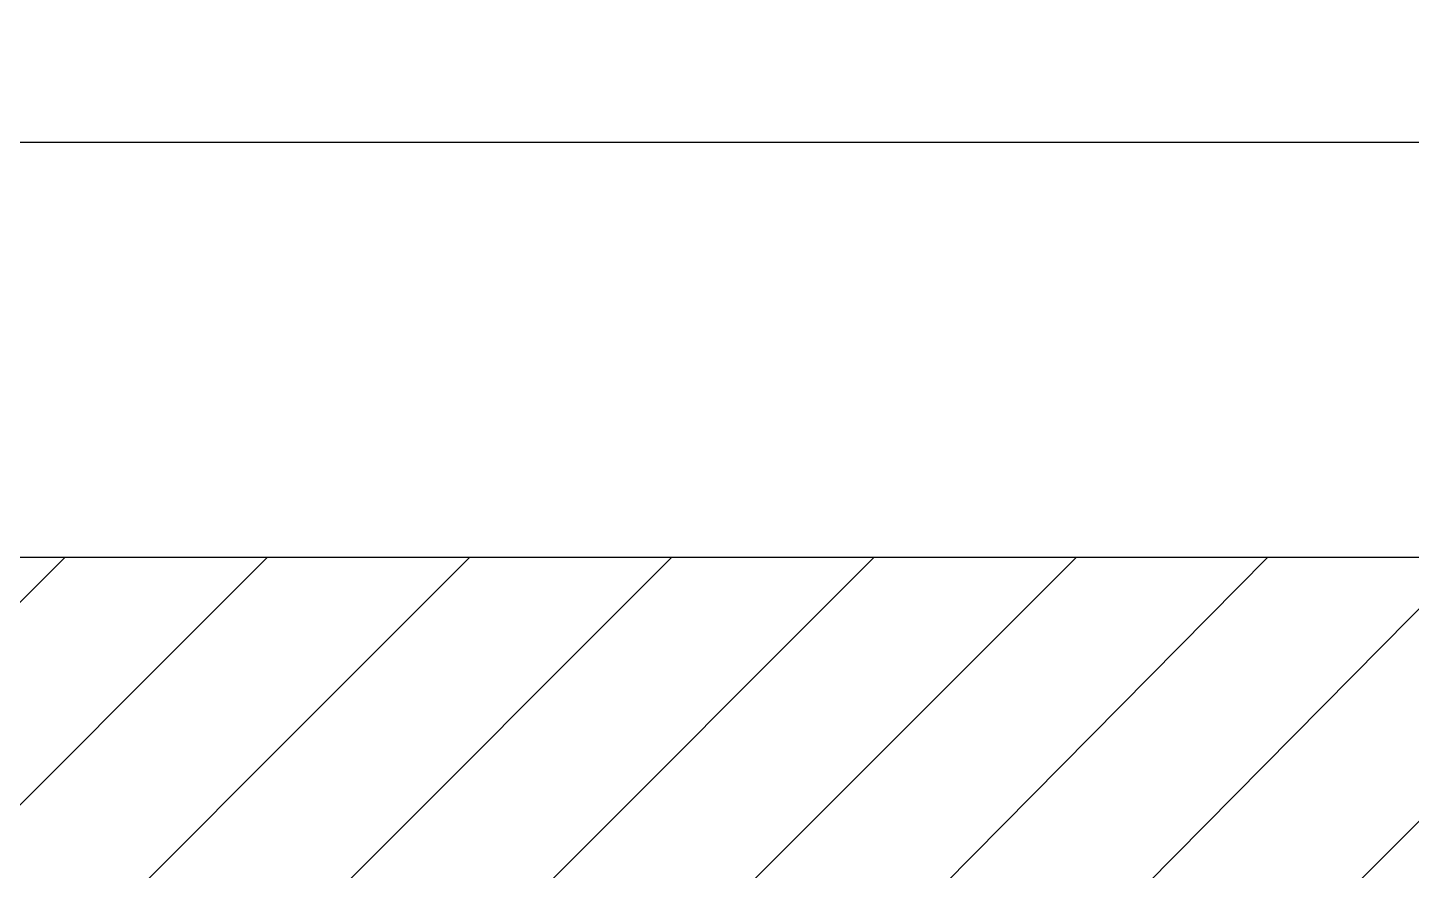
# Model space of a CAD drawing. Header units: metres. Extents: x 1 to 213, y 1 to 147.
# Drawn here: x 79.027 to 80.403, y 99.13 to 99.967 of the extents above; entities that cross this region are included whole.
import ezdxf

# ---------------------------------------------------------------- set-up
doc = ezdxf.new("R2010")
doc.units = ezdxf.units.M
doc.layers.add('00-BASE-ARQUITECTURA', color=8, linetype='Continuous')

msp = doc.modelspace()

# ---------------------------------------------------------------- linework, layer by layer
at = {"layer": '00-BASE-ARQUITECTURA'}
for points in [[(84.6208, 98.5096), (84.6208, 100.9332), (80.5356, 100.9332), (80.5356, 99.441), (73.9528, 99.441), (73.9528, 100.9332), (70.7143, 100.912), (70.7143, 100.0442)], [(84.6208, 98.4355), (84.6208, 100.9332), (80.5356, 100.9332), (80.5356, 99.441), (77.4241, 99.441), (73.9528, 99.441), (73.9528, 100.9332), (72.4394, 100.9332)], [(79.6678, 98.4355), (82.1654, 100.9332)], [(71.2223, 99.8537), (84.3456, 99.8537)], [(71.2223, 99.8537), (84.3456, 99.8537)], [(74.5666, 99.8537), (84.3456, 99.8537)], [(78.0591, 98.4355), (79.0645, 99.441)], [(78.2602, 98.4355), (79.2656, 99.441)], [(78.4613, 98.4355), (79.4667, 99.441)], [(78.6624, 98.4355), (79.6678, 99.441)], [(78.8634, 98.4355), (79.8688, 99.441)], [(79.0645, 98.4355), (80.0699, 99.441)], [(79.2656, 98.4355), (80.2604, 99.441)], [(79.4667, 98.4355), (80.4615, 99.441)]]:
    msp.add_lwpolyline(points, dxfattribs=at)

doc.saveas('drawing.dxf')
